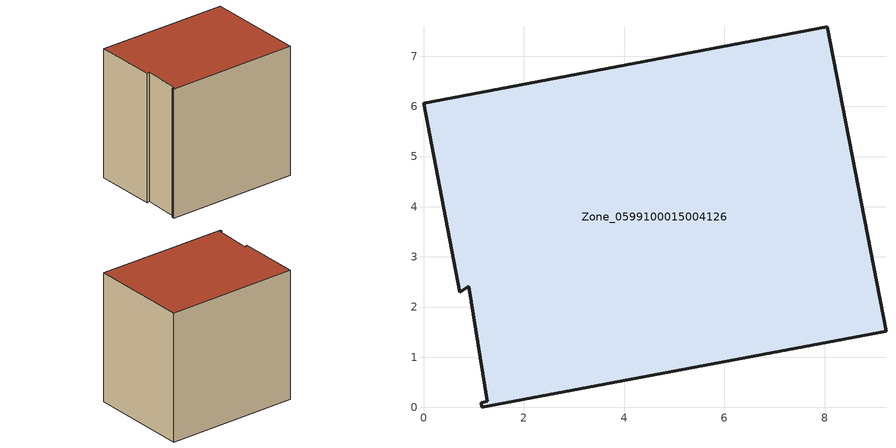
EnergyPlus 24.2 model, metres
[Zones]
Zone_0599100015004126
 floor ground (C_G): 1.15,0.09 1.27,0.12 0.91,2.41 0.72,2.3 0,6.07 8.05,7.59 9.22,1.51 1.17,0 z0.81
 wall outside (C_F): 8.05,7.59 0,6.07 0.72,2.3 0.91,2.41 1.27,0.12 1.15,0.09 1.17,0 9.22,1.51 8.05,7.59 z0.81:8.81
 roof outside (C_R): 1.27,0.12 1.15,0.09 1.17,0 9.22,1.51 8.05,7.59 0,6.07 0.72,2.3 0.91,2.41 z8.81
[BUILDING]
Pand.0599100015004126: North Axis=0; Terrain=City; Loads Convergence Tolerance Value=0.04; Temperature Convergence Tolerance Value=0.4; Solar Distribution=FullExterior; Maximum Number of Warmup Days=25; Minimum Number of Warmup Days=1
[Site:Location]
Rotterdam.The.Hague.AP_ZH_NLD Design_Conditions: Latitude=51.96; Longitude=4.45; Time Zone=1; Elevation=-4.5
[SITE:GROUNDTEMPERATURE:BUILDINGSURFACE]
18, 18, 18, 18, 18, 18, 18, 18, 18, 18, 18, 18
[MATERIAL] Thermal Absorptance=0.9; Solar Absorptance=0.7; Visible Absorptance=0.7
Name | Roughness | Thickness | Conductivity | Density | Specific Heat
G.TI.1965-1974 | MediumSmooth | 0.15 | 0.882353 | 540 | 1210
F.TI.1965-1974 | Rough | 0.3 | 0.697674 | 1920 | 840
R.TI.1965-1974 | MediumRough | 0.2 | 0.232558 | 1500 | 1000
[CONSTRUCTION]
C_G: G.TI.1965-1974
C_F: F.TI.1965-1974
C_R: R.TI.1965-1974
[ZONE]
Zone_0599100015004126: Type=1; Multiplier=1; Ceiling Height=Autocalculate; Volume=Autocalculate; Floor Area=autocalculate; Part of Total Floor Area=Yes
[ZONEINFILTRATION:DESIGNFLOWRATE]
Infil_Zone_0599100015004126: Zone or ZoneList or Space or SpaceList=Zone_0599100015004126; Schedule=AlwaysOn; Design Flow Rate Calculation Method=Flow/Area; Flow Rate per Floor Area=0.003; Constant Term Coefficient=1; Temperature Term Coefficient=0; Velocity Term Coefficient=0; Velocity Squared Term Coefficient=0
[HVACTEMPLATE:ZONE:IDEALLOADSAIRSYSTEM]
Zone_0599100015004126: Maximum Heating Supply Air Temperature=50; Minimum Cooling Supply Air Temperature=13; Maximum Heating Supply Air Humidity Ratio=0.0156; Minimum Cooling Supply Air Humidity Ratio=0.0077; Heating Limit=NoLimit; Cooling Limit=NoLimit; Dehumidification Control Type=ConstantSensibleHeatRatio; Cooling Sensible Heat Ratio=0.7; Dehumidification Setpoint=60; Humidification Control Type=None; Humidification Setpoint=30; Outdoor Air Method=None; Outdoor Air Flow Rate per Person=0.00944; Outdoor Air Flow Rate per Zone Floor Area=0; Outdoor Air Flow Rate per Zone=0; Demand Controlled Ventilation Type=None; Outdoor Air Economizer Type=NoEconomizer; Heat Recovery Type=None; Sensible Heat Recovery Effectiveness=0.7; Latent Heat Recovery Effectiveness=0.65
[ZONECONTROL:THERMOSTAT]
ThermostatControl_Zone_0599100015004126: Zone or ZoneList=Zone_0599100015004126; Control Type Schedule=DualSetpointControlType; Control 1=Thermostat_Zone_0599100015004126; Temperature Difference Between Cutout And Setpoint=0
[THERMOSTATSETPOINT:DUALSETPOINT]
Thermostat_Zone_0599100015004126: Heating Setpoint Temperature Schedule=HeatingSetpoint_Zone_0599100015004126; Cooling Setpoint Temperature Schedule=CoolingSetpoint_Zone_0599100015004126
[SCHEDULE:COMPACT]
HeatingSetpoint_Zone_0599100015004126: Through: 12/31, For: AllDays, Until: 24:00, 21
CoolingSetpoint_Zone_0599100015004126: Through: 12/31, For: AllDays, Until: 24:00, 24
DualSetpointControlType: Through: 12/31, For: AllDays, Until: 24:00, 4
AlwaysOn: Through: 12/31, For: AllDays, Until: 24:00, 1
